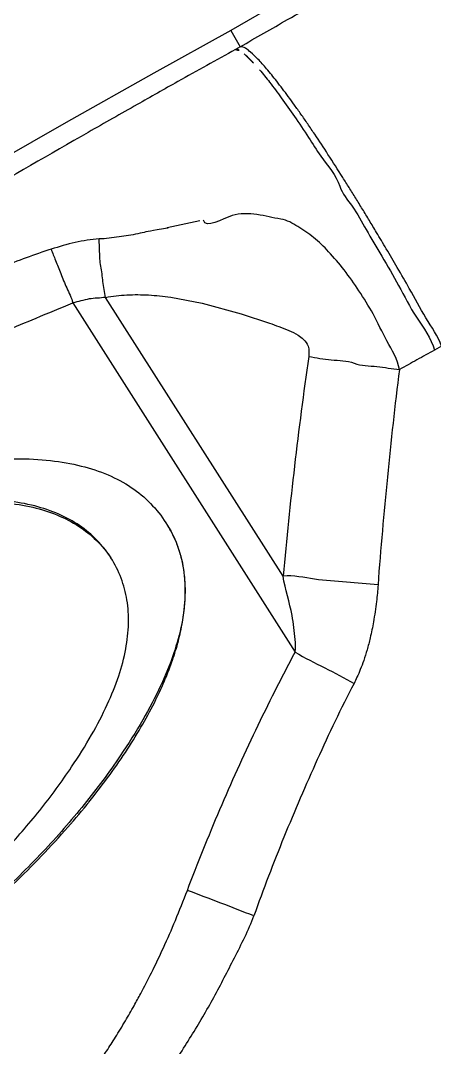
# Model space of a CAD drawing. Header units: millimetres. Extents: x 1145859089 to 1147511753, y -1047484727 to -1047247487.
# Drawn here: x 1146327597 to 1146327620.5, y -1047437827.2 to -1047437768.9 of the extents above; entities that cross this region are included whole.
import ezdxf
from ezdxf.xclip import XClip

# ---------------------------------------------------------------- set-up
doc = ezdxf.new("R2010")
doc.units = ezdxf.units.MM
doc.header["$LTSCALE"] = 100
doc.header["$MEASUREMENT"] = 0
doc.header["$XCLIPFRAME"] = 2
doc.linetypes.add('CENTERX2', pattern=[4, 2.5, -0.5, 0.5, -0.5])
doc.layers.get('0').update_dxf_attribs({"linetype": 'CONTINUOUS'})
for name, color, linetype in [('L-지중매입', 3, 'CENTERX2'), ('XREF', 135, 'CONTINUOUS'), ('단지배치도$0$W240910', 135, 'CONTINUOUS')]:
    doc.layers.add(name, color=color, linetype=linetype)

# ---------------------------------------------------------------- blocks, each defined once
blk = doc.blocks.new('단지배치도$0$zw$9902')
at = {"layer": '단지배치도$0$W240910', "linetype": 'ByBlock', "ltscale": 20}
for p, q in [((58937.253, -66399.031), (58935.282, -66400.159)), ((58935.282, -66400.159), (58930.913, -66402.583)), ((58935.282, -66400.159), (58935.287, -66400.157)), ((58935.287, -66400.157), (58935.806, -66401.089)), ((58935.806, -66401.089), (58935.551, -66401.231)), ((58930.913, -66402.583), (58925.94, -66405.386)), ((58925.94, -66405.386), (58920.986, -66408.225)), ((58933.529, -66410.974), (58931.662, -66411.371)), ((58926.314, -66415.632), (58938.931, -66435.465)), ((58938.245, -66431.151), (58928.173, -66415.32)), ((58931.869, -66415.31), (58933.654, -66415.647)), ((58933.654, -66415.647), (58935.868, -66416.251)), ((58935.868, -66416.251), (58937.481, -66416.781)), ((58947.239, -66418.087), (58946.835, -66418.318))]:
    blk.add_line(p, q, dxfattribs=at)
at = {"layer": '단지배치도$0$W240910'}
for radius in [11431.377, 11931.377]:
    blk.add_arc((57394.291, -57699.4), radius, 251.6277496, 321.4181311, dxfattribs=at)
at = {"layer": '단지배치도$0$W240910', "linetype": 'ByBlock', "ltscale": 20}
for centre, radius, start, end in [((59292.964, -67044.991), 736.323, 119.038911, 119.331213), ((59292.536, -67044.227), 735.447, 119.331232, 119.5377), ((59292.446, -67044.067), 735.263, 119.537782, 119.786688), ((59290.642, -67040.932), 731.647, 119.786004, 120.966671), ((59188.198, -66454.002), 250.996, 171.90933, 174.77644), ((58832.004, -66717.591), 286.884, 68.61914, 69.42752)]:
    blk.add_arc(centre, radius, start, end, dxfattribs=at)
for points, knots in [([(58935.806, -66401.089), (58936.701, -66400.567), (58938.18, -66399.719), (58939.988, -66398.705), (58942.717, -66397.199), (58944.878, -66396.047), (58946.725, -66395.093)], [0, 0, 0, 0, 3.107718, 5.114105, 6.219866, 12.457963, 12.457963, 12.457963, 12.457963]), ([(58947.239, -66418.087), (58947.032, -66417.513), (58946.3, -66416.476), (58945.51, -66414.968), (58944.749, -66413.666), (58944.128, -66412.602), (58943.599, -66411.712), (58943.148, -66410.96), (58942.755, -66410.313), (58942.372, -66409.69), (58942, -66409.091), (58941.479, -66408.26), (58940.831, -66407.247), (58940.164, -66406.235), (58939.65, -66405.477), (58939.269, -66404.924), (58938.901, -66404.403), (58938.446, -66403.776), (58937.924, -66403.081), (58937.353, -66402.375), (58936.854, -66401.807), (58936.395, -66401.379), (58936.023, -66401.056), (58935.806, -66401.089)], [0, 0, 0, 0, 1.832607, 3.750231, 5.118377, 6.354001, 7.445028, 8.226198, 8.983884, 9.716082, 10.421133, 11.097718, 12.658838, 14.029015, 14.733099, 15.405694, 16.044122, 16.645951, 17.731431, 18.648582, 19.380882, 19.964462, 20.622094, 20.622094, 20.622094, 20.622094]), ([(58936.037, -66401.485), (58936.173, -66401.598), (58936.473, -66401.89), (58936.751, -66402.202), (58936.907, -66402.385)], [0, 0, 0, 0, 0.530741, 1.253209, 1.253209, 1.253209, 1.253209]), ([(58936.907, -66402.385), (58937.104, -66402.618), (58937.525, -66403.145), (58937.927, -66403.686), (58938.144, -66403.984)], [0, 0, 0, 0, 0.91555, 2.021517, 2.021517, 2.021517, 2.021517]), ([(58938.144, -66403.984), (58938.395, -66404.331), (58938.92, -66405.077), (58939.429, -66405.833), (58939.696, -66406.236)], [0, 0, 0, 0, 1.285876, 2.734708, 2.734708, 2.734708, 2.734708]), ([(58939.696, -66406.236), (58939.928, -66406.587), (58940.481, -66407.528), (58941.258, -66408.366), (58941.467, -66409.009)], [0, 0, 0, 0, 1.264365, 3.290567, 3.290567, 3.290567, 3.290567]), ([(58941.467, -66409.009), (58941.604, -66409.431), (58942.254, -66410.18), (58942.98, -66411.534), (58943.878, -66413.027), (58944.846, -66414.679), (58945.75, -66416.493), (58946.666, -66417.624), (58946.833, -66418.315)], [0, 0, 0, 0, 1.332028, 2.878406, 4.627862, 6.553579, 8.611608, 10.743926, 10.743926, 10.743926, 10.743926]), ([(58938.125, -66410.871), (58937.67, -66410.798), (58936.772, -66410.568), (58935.8, -66410.537), (58935.348, -66410.675)], [0, 0, 0, 0, 1.384017, 2.801385, 2.801385, 2.801385, 2.801385]), ([(58944.854, -66419.416), (58944.741, -66418.835), (58944.115, -66417.812), (58943.406, -66416.299), (58942.58, -66414.956), (58941.743, -66413.77), (58940.886, -66412.757), (58940.02, -66411.907), (58939.107, -66411.301), (58938.471, -66410.927), (58938.125, -66410.871)], [0, 0, 0, 0, 1.776175, 3.501548, 5.039248, 6.491526, 7.85275, 9.019232, 10.108947, 11.158894, 11.158894, 11.158894, 11.158894]), ([(58931.662, -66411.371), (58931.854, -66411.371), (58930.56, -66411.572), (58930.37, -66411.618), (58930.009, -66411.703)], [0, 0, 0, 0, 0.573946, 1.686544, 1.686544, 1.686544, 1.686544]), ([(58927.807, -66411.994), (58927.348, -66412.039), (58926.421, -66412.16), (58925.53, -66412.44), (58925.081, -66412.581)], [0, 0, 0, 0, 1.381377, 2.793775, 2.793775, 2.793775, 2.793775]), ([(58930.009, -66411.703), (58929.657, -66411.785), (58928.919, -66411.856), (58928.186, -66412.004), (58927.807, -66411.994)], [0, 0, 0, 0, 1.084724, 2.222001, 2.222001, 2.222001, 2.222001]), ([(58927.909, -66413.544), (58927.85, -66413.276), (58927.845, -66412.753), (58927.809, -66412.237), (58927.807, -66411.994)], [0, 0, 0, 0, 0.82568, 1.554233, 1.554233, 1.554233, 1.554233]), ([(58925.081, -66412.581), (58924.133, -66412.886), (58922.282, -66413.591), (58920.443, -66414.322), (58919.518, -66414.658)], [0, 0, 0, 0, 2.986497, 5.937873, 5.937873, 5.937873, 5.937873]), ([(58925.081, -66412.581), (58925.164, -66412.793), (58925.347, -66413.255), (58925.648, -66413.988), (58925.949, -66414.801), (58926.245, -66415.335), (58926.314, -66415.632)], [0, 0, 0, 0, 0.685243, 1.490326, 2.374935, 3.291707, 3.291707, 3.291707, 3.291707]), ([(58928.173, -66415.32), (58928.118, -66415.022), (58928.003, -66414.435), (58927.972, -66413.834), (58927.909, -66413.544)], [0, 0, 0, 0, 0.906867, 1.795053, 1.795053, 1.795053, 1.795053]), ([(58911.045, -66422.196), (58911.628, -66421.931), (58912.823, -66421.384), (58914.671, -66420.563), (58916.617, -66419.711), (58918.558, -66418.877), (58920.517, -66418.046), (58922.383, -66417.264), (58924.333, -66416.451), (58925.619, -66415.922), (58926.314, -66415.632)], [0, 0, 0, 0, 1.921349, 3.943886, 6.06771, 8.292911, 10.283244, 12.450383, 14.361772, 16.62152, 16.62152, 16.62152, 16.62152]), ([(58928.173, -66415.32), (58927.863, -66415.363), (58927.225, -66415.352), (58926.625, -66415.572), (58926.314, -66415.632)], [0, 0, 0, 0, 0.938821, 1.889943, 1.889943, 1.889943, 1.889943]), ([(58928.173, -66415.32), (58928.573, -66415.245), (58929.386, -66415.151), (58930.625, -66415.164), (58931.452, -66415.251), (58931.869, -66415.31)], [0, 0, 0, 0, 1.21978, 2.446755, 3.711021, 3.711021, 3.711021, 3.711021]), ([(58937.481, -66416.781), (58937.658, -66416.845), (58938.024, -66416.976), (58938.571, -66417.189), (58939.045, -66417.414), (58939.435, -66417.701), (58939.724, -66418.108), (58939.726, -66418.484), (58939.701, -66418.677)], [0, 0, 0, 0, 0.56233, 1.165937, 1.762841, 2.129456, 2.612873, 3.196894, 3.196894, 3.196894, 3.196894]), ([(58946.835, -66418.318), (58946.502, -66418.496), (58945.845, -66418.868), (58945.185, -66419.233), (58944.854, -66419.416)], [0, 0, 0, 0, 1.132134, 2.263801, 2.263801, 2.263801, 2.263801]), ([(58939.701, -66418.677), (58940.127, -66418.742), (58940.972, -66418.919), (58941.87, -66418.897), (58942.276, -66419.057)], [0, 0, 0, 0, 1.293583, 2.603693, 2.603693, 2.603693, 2.603693]), ([(58942.276, -66419.057), (58942.682, -66419.218), (58943.581, -66419.179), (58944.424, -66419.384), (58944.854, -66419.416)], [0, 0, 0, 0, 1.308106, 2.602974, 2.602974, 2.602974, 2.602974]), ([(58944.854, -66419.416), (58944.583, -66421.446), (58944.154, -66425.522), (58943.777, -66429.603), (58943.632, -66431.648)], [0, 0, 0, 0, 6.14527, 12.29393, 12.29393, 12.29393, 12.29393]), ([(58877.796, -66462.36), (58877.542, -66461.963), (58877.115, -66461.111), (58876.751, -66459.707), (58876.673, -66458.194), (58876.874, -66456.578), (58877.35, -66454.858), (58878.098, -66453.032), (58879.117, -66451.099), (58880.547, -66448.834), (58882.423, -66446.306), (58884.789, -66443.606), (58887.463, -66440.977), (58890.444, -66438.421), (58893.732, -66435.936), (58897.266, -66433.563), (58900.915, -66431.367), (58904.562, -66429.44), (58908.143, -66427.822), (58911.657, -66426.513), (58915.106, -66425.514), (58918.189, -66424.887), (58920.844, -66424.551), (58923.024, -66424.448), (58924.993, -66424.545), (58926.751, -66424.843), (58928.3, -66425.347), (58929.637, -66426.059), (58930.756, -66426.984), (58931.348, -66427.732), (58931.601, -66428.13)], [0, 0, 0, 0, 1.413182, 2.834148, 4.322514, 5.930416, 7.699453, 9.660999, 11.838121, 14.247704, 17.689668, 21.269748, 25.009586, 28.928178, 33.042044, 37.365468, 41.694091, 45.811845, 49.732988, 53.474028, 57.053964, 60.494463, 62.90047, 65.074832, 67.034455, 68.802419, 70.41008, 71.898956, 73.321006, 74.735573, 74.735573, 74.735573, 74.735573]), ([(58928.478, -66430.117), (58928.248, -66429.756), (58927.715, -66429.077), (58926.708, -66428.236), (58925.507, -66427.584), (58924.118, -66427.12), (58922.544, -66426.84), (58920.783, -66426.741), (58918.834, -66426.822), (58916.47, -66427.109), (58913.735, -66427.654), (58910.683, -66428.525), (58908.659, -66429.271), (58907.64, -66429.686)], [0, 0, 0, 0, 1.282309, 2.568702, 3.911493, 5.356883, 6.942129, 8.695597, 10.638295, 12.785687, 15.832353, 18.996508, 22.297572, 22.297572, 22.297572, 22.297572]), ([(58907.72, -66429.808), (58908.739, -66429.393), (58910.763, -66428.647), (58913.814, -66427.776), (58916.549, -66427.232), (58918.913, -66426.945), (58920.863, -66426.864), (58922.624, -66426.963), (58924.199, -66427.243), (58925.587, -66427.707), (58926.788, -66428.359), (58927.757, -66429.169), (58928.266, -66429.803), (58928.477, -66430.118)], [0, 0, 0, 0, 3.300789, 6.464136, 9.509494, 11.658, 13.601515, 15.355484, 16.940899, 18.386121, 19.728421, 21.014056, 22.150701, 22.150701, 22.150701, 22.150701]), ([(58931.601, -66428.13), (58931.854, -66428.527), (58932.282, -66429.378), (58932.645, -66430.783), (58932.723, -66432.295), (58932.521, -66433.912), (58932.045, -66435.632), (58931.296, -66437.458), (58930.276, -66439.392), (58928.845, -66441.657), (58926.969, -66444.185), (58924.602, -66446.886), (58921.928, -66449.515), (58918.948, -66452.071), (58915.66, -66454.555), (58912.126, -66456.928), (58908.479, -66459.124), (58904.833, -66461.05), (58901.252, -66462.668), (58897.738, -66463.976), (58894.289, -66464.975), (58891.207, -66465.602), (58888.552, -66465.937), (58886.372, -66466.041), (58884.403, -66465.944), (58882.645, -66465.645), (58881.097, -66465.142), (58879.759, -66464.43), (58878.64, -66463.506), (58878.049, -66462.757), (58877.796, -66462.36)], [0, 0, 0, 0, 1.412766, 2.833461, 4.321746, 5.929778, 7.699157, 9.661244, 11.839094, 14.249578, 17.69248, 21.273155, 25.013227, 28.931683, 33.045041, 37.367585, 41.694975, 45.811725, 49.732095, 53.472597, 57.052228, 60.492655, 62.898636, 65.072954, 67.032507, 68.800365, 70.407871, 71.89653, 73.318297, 74.732515, 74.732515, 74.732515, 74.732515]), ([(58932.663, -66432.791), (58932.69, -66432.475), (58932.712, -66431.873), (58932.655, -66430.999), (58932.521, -66430.242), (58932.318, -66429.54), (58932.051, -66428.89), (58931.811, -66428.46), (58931.679, -66428.253)], [0, 0, 0, 0, 0.953069, 1.802824, 2.623022, 3.25525, 3.99025, 4.727581, 4.727581, 4.727581, 4.727581]), ([(58922.404, -66446.802), (58923.108, -66446.046), (58924.457, -66444.492), (58926.102, -66442.26), (58927.37, -66440.239), (58928.271, -66438.51), (58928.93, -66436.875), (58929.345, -66435.332), (58929.514, -66433.879), (58929.432, -66432.516), (58929.097, -66431.247), (58928.707, -66430.477), (58928.478, -66430.117)], [0, 0, 0, 0, 3.100301, 6.164201, 8.310829, 10.252524, 12.004801, 13.58875, 15.032856, 16.37454, 17.660197, 18.94232, 18.94232, 18.94232, 18.94232]), ([(58943.632, -66431.648), (58943.035, -66431.597), (58941.834, -66431.477), (58940.038, -66431.381), (58938.84, -66431.095), (58938.245, -66431.151)], [0, 0, 0, 0, 1.79903, 3.615786, 5.410591, 5.410591, 5.410591, 5.410591]), ([(58938.931, -66435.465), (58938.979, -66435.229), (58938.891, -66434.525), (58938.774, -66433.076), (58938.368, -66431.907), (58938.245, -66431.151)], [0, 0, 0, 0, 0.721034, 2.082598, 4.381648, 4.381648, 4.381648, 4.381648]), ([(58943.632, -66431.648), (58943.622, -66431.965), (58943.537, -66432.667), (58943.399, -66433.674), (58943.212, -66434.588), (58943.023, -66435.317), (58942.834, -66435.917), (58942.64, -66436.436), (58942.456, -66436.875), (58942.326, -66437.134), (58942.271, -66437.253)], [0, 0, 0, 0, 0.951483, 2.119322, 3.048945, 3.747839, 4.37771, 4.933771, 5.410808, 5.803451, 5.803451, 5.803451, 5.803451]), ([(58927.225, -66443.991), (58927.639, -66443.476), (58928.394, -66442.489), (58929.413, -66441.008), (58930.284, -66439.59), (58931.004, -66438.245), (58931.539, -66437.075), (58931.953, -66436.006), (58932.277, -66434.985), (58932.527, -66433.907), (58932.63, -66433.177), (58932.661, -66432.81), (58932.663, -66432.791)], [0, 0, 0, 0, 1.98155, 3.727184, 5.391213, 6.971594, 8.300123, 9.248236, 10.410077, 11.511639, 12.56265, 12.618115, 12.618115, 12.618115, 12.618115]), ([(58932.813, -66449.001), (58933.395, -66447.458), (58934.633, -66444.396), (58936.665, -66439.876), (58938.157, -66436.925), (58938.931, -66435.465)], [0, 0, 0, 0, 4.947838, 9.905098, 14.864046, 14.864046, 14.864046, 14.864046]), ([(58938.931, -66435.465), (58939.463, -66435.808), (58940.62, -66436.33), (58941.718, -66436.952), (58942.271, -66437.253)], [0, 0, 0, 0, 1.900403, 3.788591, 3.788591, 3.788591, 3.788591]), ([(58942.271, -66437.253), (58941.522, -66438.663), (58940.164, -66441.559), (58938.269, -66445.96), (58937.117, -66448.942), (58936.592, -66450.45)], [0, 0, 0, 0, 4.791232, 9.585991, 14.376695, 14.376695, 14.376695, 14.376695]), ([(58878.02, -66462.702), (58878.046, -66462.739), (58878.157, -66462.895), (58878.426, -66463.236), (58878.865, -66463.697), (58879.434, -66464.174), (58880.095, -66464.618), (58880.834, -66465.009), (58881.645, -66465.34), (58882.331, -66465.555), (58883.089, -66465.747), (58883.922, -66465.908), (58884.989, -66466.037), (58886.093, -66466.1), (58887.417, -66466.103), (58888.869, -66466.016), (58890.442, -66465.83), (58891.645, -66465.63), (58892.948, -66465.374), (58894.346, -66465.052), (58896.13, -66464.56), (58897.925, -66463.989), (58899.731, -66463.342), (58901.546, -66462.621), (58903.369, -66461.828), (58905.327, -66460.904), (58907.391, -66459.843), (58909.548, -66458.64), (58911.663, -66457.365), (58913.557, -66456.14), (58915.414, -66454.863), (58917.217, -66453.543), (58919.129, -66452.036), (58920.959, -66450.485), (58922.7, -66448.895), (58924.338, -66447.275), (58925.811, -66445.687), (58926.75, -66444.581), (58927.191, -66444.034), (58927.225, -66443.991)], [0, 0, 0, 0, 0.137339, 0.572509, 1.303412, 2.041427, 2.794842, 3.689275, 4.54292, 5.42016, 5.843515, 6.889188, 7.962288, 9.066248, 10.203431, 11.93457, 13.42487, 14.953303, 15.59288, 17.408174, 19.257214, 21.140606, 23.058591, 25.011212, 26.998409, 29.020094, 31.506542, 33.958541, 36.428155, 38.915654, 40.723187, 43.188235, 45.620606, 48.022979, 50.383888, 52.690194, 54.934814, 56.87878, 57.042162, 57.042162, 57.042162, 57.042162]), ([(58896.2, -66472.294), (58897.188, -66472.373), (58899.167, -66472.464), (58902.136, -66472.439), (58905.079, -66472.216), (58907.272, -66471.888), (58908.733, -66471.593), (58909.583, -66471.401), (58910.485, -66471.173), (58911.367, -66470.921), (58912.076, -66470.699), (58912.64, -66470.509), (58913.202, -66470.309), (58913.851, -66470.064), (58914.621, -66469.75), (58915.533, -66469.346), (58916.496, -66468.878), (58917.408, -66468.389), (58918.097, -66467.991), (58918.606, -66467.681), (58919.048, -66467.401), (58919.538, -66467.078), (58920.294, -66466.555), (58921.66, -66465.533), (58923.108, -66464.269), (58924.418, -66462.951), (58925.272, -66462.017), (58926.03, -66461.124), (58926.7, -66460.279), (58927.265, -66459.522), (58927.767, -66458.812), (58928.245, -66458.107), (58928.763, -66457.301), (58929.285, -66456.442), (58929.762, -66455.611), (58930.259, -66454.701), (58930.822, -66453.609), (58931.48, -66452.225), (58932.162, -66450.667), (58932.594, -66449.572), (58932.813, -66449.001)], [0, 0, 0, 0, 2.972308, 5.940877, 8.901705, 11.818447, 12.587247, 13.373265, 14.43024, 15.37964, 16.122682, 16.660142, 17.166141, 17.909976, 18.741607, 19.660745, 20.901374, 21.95333, 22.765542, 23.288653, 23.73983, 24.333963, 25.050906, 26.498161, 29.448916, 30.806994, 32.071979, 33.243608, 34.321472, 35.305093, 36.07715, 36.929226, 37.861586, 38.950552, 39.945245, 40.733721, 42.061928, 43.630184, 45.330349, 47.162667, 47.162667, 47.162667, 47.162667]), ([(58895.911, -66476.331), (58896.997, -66476.415), (58899.135, -66476.324), (58902.352, -66476.17), (58905.526, -66475.775), (58908.715, -66475.165), (58911.826, -66474.321), (58914.887, -66473.218), (58917.832, -66471.859), (58920.633, -66470.247), (58923.256, -66468.407), (58925.705, -66466.343), (58928.006, -66464.04), (58929.968, -66461.722), (58931.639, -66459.452), (58933.04, -66457.306), (58934.334, -66455.094), (58935.495, -66452.802), (58936.283, -66451.268), (58936.592, -66450.451)], [0, 0, 0, 0, 3.268622, 6.397637, 9.667075, 12.850977, 16.13086, 19.328305, 22.601473, 25.847972, 29.009985, 32.200779, 35.444395, 38.763751, 41.302653, 43.894769, 46.449524, 48.984567, 51.607261, 51.607261, 51.607261, 51.607261])]:
    blk.add_open_spline(points, degree=3, knots=knots, dxfattribs=at)
for points in [[(58935.551, -66401.231), (58935.732, -66401.207), (58935.898, -66401.365), (58936.037, -66401.485)], [(58935.348, -66410.675), (58934.825, -66410.835), (58933.833, -66411.472), (58933.727, -66410.935)]]:
    blk.add_open_spline(points, degree=3, dxfattribs=at)
blk = doc.blocks.new('단지배치도')
blk.add_blockref('단지배치도$0$zw$9902', (141034.193, 142437.157))

msp = doc.modelspace()

# ---------------------------------------------------------------- linework, layer by layer
at = {"layer": 'L-지중매입', "ltscale": 2}
msp.add_arc((1146292364.149594, -1047402174.186541, 0), 45716.750817, 303.4822833292, 333.0437788935, dxfattribs=at)

# ---------------------------------------------------------------- block references
at = {"layer": 'XREF'}
ref = msp.add_blockref('단지배치도', (1146127639.433663, -1047513806.462535), dxfattribs=at)
XClip(ref).set_block_clipping_path([(72982.4064819524, 34919.7593965298), (360382.4067475507, 255319.7593436697)])

doc.saveas('drawing.dxf')
